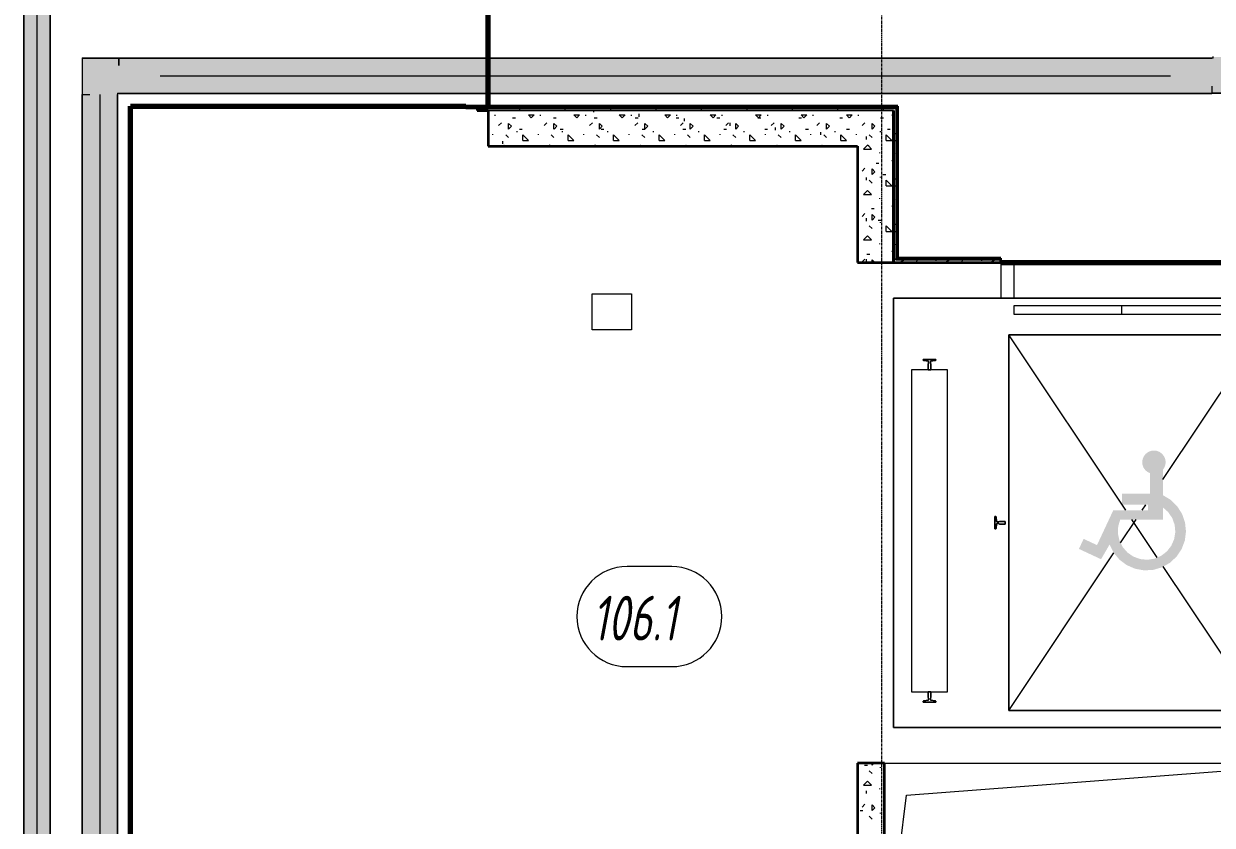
# Model space of a CAD drawing. Header units: millimetres. Extents: x -4948 to 42228, y -4856 to 69378.
# Drawn here: x 25913 to 32556, y 35795 to 40277 of the extents above; entities that cross this region are included whole.
import ezdxf

# ---------------------------------------------------------------- set-up
doc = ezdxf.new("R2010")
doc.units = ezdxf.units.MM
doc.linetypes.add('Линия сетки', pattern=[22.225, 12.7, -3.175, 3.175, -3.175])
doc.linetypes.add('Штрих 3 х 1_5 мм', pattern=[4.5, 3, -1.5])
for name, color, linetype, lineweight in [('A-AREA', 32, 'Continuous', 9), ('A-AREA-IDEN', 2, 'Continuous', 30), ('A-DETL-THIN', 151, 'Continuous', 13), ('A-DOOR', 31, 'Continuous', 13), ('A-FLOR', 192, 'Continuous', 13), ('A-GENM', 13, 'Continuous', 9), ('A-WALL', 113, 'Continuous', 13), ('A-WALL-PATT', 111, 'Continuous', 13), ('E-CABL-TRAY', 211, 'Continuous', 9), ('E-CABL-TRAY-CNTR', 211, 'Continuous', 9), ('I-WALL', 2, 'Continuous', 13), ('Q-SPCQ', 91, 'Continuous', 9), ('S-GRID', 1, 'Continuous', 30)]:
    doc.layers.add(name, color=color, linetype=linetype, lineweight=lineweight)
doc.styles.add('ISOCPEUR_B_I', font='', dxfattribs={"width": 0.7, "height": 250})
doc.styles.get('ISOCPEUR_B_I').set_extended_font_data('ISOCPEUR', italic=True, bold=True)

# ---------------------------------------------------------------- blocks, each defined once
blk = doc.blocks.new('27ELB-RD-AR-0000-BIM_rvt-1-1 этаж отм_ _0_000 лотки')
at = {"layer": 'Q-SPCQ'}
h = blk.add_hatch(color=252, dxfattribs=at)
h.paths.add_polyline_path([(32175.3, 37220.5), (32226.1, 37223.2), (32275, 37237.5), (32319.3, 37262.6), (32356.6, 37297.2), (32385, 37339.5), (32403, 37387.1), (32409.5, 37437.6), (32404.2, 37488.3), (32387.5, 37536.4), (32360.2, 37579.3), (32323.7, 37614.9), (32280.1, 37641.1), (32280.1, 37782.6), (32289.2, 37796.5), (32294.5, 37812.2), (32295.8, 37828.8), (32292.8, 37845.1), (32285.8, 37860.2), (32272.4, 37875.1), (32261.8, 37882.8), (32246.3, 37888.8), (32229.8, 37890.8), (32213.4, 37888.6), (32198, 37882.3), (32184.7, 37872.3), (32174.4, 37859.3), (32167.6, 37844.2), (32164.9, 37827.8), (32166.3, 37811.2), (32171.9, 37795.6), (32181.3, 37781.9), (32193.8, 37770.9), (32208.6, 37763.5), (32208.6, 37649.2), (32052.2, 37649.2), (32052.2, 37587.3), (32196.8, 37587.3), (32196.8, 37556.6), (32003, 37556.6), (31912.1, 37361.7), (31837.3, 37396.6), (31811.1, 37340.5), (31934.8, 37282.8), (31982.2, 37364.9), (32005.1, 37319.4), (32037.7, 37280.4), (32078.5, 37249.9), (32125.2, 37229.6)], flags=0)
h.paths.add_polyline_path([(32193.7, 37279.7), (32153.6, 37283.7), (32115.7, 37297.4), (32082.5, 37320.2), (32056, 37350.5), (32037.8, 37386.4), (32029.1, 37425.7), (32030.5, 37466), (32041.8, 37504.6), (32280.1, 37504.6), (32280.1, 37573), (32310.2, 37546.2), (32332.7, 37512.8), (32346.2, 37474.8), (32349.8, 37434.7), (32343.3, 37395), (32327.2, 37358.1), (32302.4, 37326.3), (32270.5, 37301.8), (32233.5, 37285.9)], flags=0)
at = {"layer": 'A-AREA', "color": 252, "linetype": 'Штрих 3 х 1_5 мм', "lineweight": 70}
for p, q in [((28508.9, 39816.1), (28508.9, 41768.1)), ((26508.9, 19592.1), (26508.9, 39816.1)), ((26508.9, 39816.1), (28383.9, 39816.1)), ((31373.9, 38942.1), (32723.9, 38942.1))]:
    blk.add_line(p, q, dxfattribs=at)
at = {"layer": 'A-AREA-IDEN', "color": 252, "lineweight": 9}
for p, q in [((29534.8, 37242.4), (29284.8, 37242.4)), ((29284.8, 36682.4), (29534.8, 36682.4))]:
    blk.add_line(p, q, dxfattribs=at)
for centre, start, end in [((29284.8, 36962.4), 90, 270), ((29534.8, 36962.4), 270, 90)]:
    blk.add_arc(centre, 280, start, end, dxfattribs=at)
at = {"layer": 'A-DETL-THIN', "color": 252, "lineweight": 9}
for p, q in [((30846.7, 35964), (33173.9, 36142.1)), ((30723.9, 34942.1), (30846.7, 35964))]:
    blk.add_line(p, q, dxfattribs=at)
at = {"layer": 'A-DOOR', "color": 252, "lineweight": 9}
for p, q in [((31448.9, 38740.1), (31448.9, 38927.1)), ((31448.9, 38742.1), (31448.9, 38788.1)), ((32648.9, 38740.1), (31448.9, 38740.1)), ((31448.9, 38652.1), (31448.9, 38702.1)), ((31448.9, 38702.1), (32048.9, 38702.1)), ((32048.9, 38702.1), (32048.9, 38652.1)), ((32048.9, 38702.1), (32648.9, 38702.1)), ((32048.9, 38652.1), (31448.9, 38652.1)), ((32648.9, 38652.1), (32048.9, 38652.1))]:
    blk.add_line(p, q, dxfattribs=at)
at = {"layer": 'A-FLOR', "color": 252, "lineweight": 9}
for p, q in [((28508.9, 41768.1), (28508.9, 39816.1)), ((31373.9, 38942.1), (31373.9, 38742.1)), ((31373.9, 38742.1), (31448.9, 38742.1))]:
    blk.add_line(p, q, dxfattribs=at)
at = {"layer": 'A-GENM', "color": 252}
for p, q in [((30940.9, 38395.8), (30940.9, 38400.1)), ((30940.9, 38400.1), (31010.9, 38400.1)), ((31010.9, 38400.1), (31010.9, 38395.8)), ((30969.9, 38389.9), (30942.9, 38393.2)), ((30968.3, 38374.7), (30970.9, 38377.3)), ((30968.3, 38342.1), (30968.3, 38374.7)), ((30983.4, 38342.1), (30968.3, 38342.1)), ((30970.9, 38377.3), (30970.9, 38388.1)), ((30980.8, 38388.1), (30980.8, 38377.3)), ((30980.8, 38377.3), (30983.4, 38374.7)), ((31008.8, 38393.2), (30981.8, 38389.9)), ((30983.4, 38374.7), (30983.4, 38342.1)), ((31340.9, 37452.1), (31340.9, 37522.1)), ((31340.9, 37522.1), (31345.2, 37522.1)), ((31347.8, 37520), (31351.1, 37493)), ((31351.1, 37481.2), (31347.8, 37454.2)), ((31352.8, 37492), (31363.6, 37492)), ((31363.6, 37482.2), (31352.8, 37482.2)), ((31363.6, 37492), (31366.3, 37494.7)), ((31366.3, 37479.5), (31363.6, 37482.2)), ((31366.3, 37494.7), (31398.9, 37494.7)), ((31398.9, 37479.5), (31366.3, 37479.5)), ((31398.9, 37494.7), (31398.9, 37479.5)), ((31345.2, 37452.1), (31340.9, 37452.1)), ((30968.3, 36509.5), (30968.3, 36542.1)), ((30968.3, 36542.1), (30983.4, 36542.1)), ((30983.4, 36542.1), (30983.4, 36509.5)), ((30940.9, 36484.1), (30940.9, 36488.4)), ((31010.9, 36484.1), (30940.9, 36484.1)), ((30942.9, 36491), (30969.9, 36494.3)), ((30970.9, 36506.8), (30968.3, 36509.5)), ((30970.9, 36496.1), (30970.9, 36506.8)), ((30983.4, 36509.5), (30980.8, 36506.8)), ((30980.8, 36506.8), (30980.8, 36496.1)), ((30981.8, 36494.3), (31008.8, 36491)), ((31010.9, 36488.4), (31010.9, 36484.1))]:
    blk.add_line(p, q, dxfattribs=at)
for centre, radius, start, end in [((30944, 38396.2), 3.19, 187.81419, 250.18581), ((30968.9, 38388.1), 2.02, 0, 60), ((30982.8, 38388.1), 2.02, 120, 180), ((31007.7, 38396.2), 3.19, 289.81419, 352.18581), ((31344.8, 37518.9), 3.19, 19.81419, 82.18581), ((31352.8, 37494), 2.02, 210, 270), ((31352.8, 37480.2), 2.02, 90, 150), ((31344.8, 37455.3), 3.19, 277.81419, 340.18581), ((30944, 36488), 3.19, 109.81419, 172.18581), ((30968.9, 36496.1), 2.02, 300, 0), ((30982.8, 36496.1), 2.02, 180, 240), ((31007.7, 36488), 3.19, 7.81419, 70.18581)]:
    blk.add_arc(centre, radius, start, end, dxfattribs=at)
at = {"layer": 'A-WALL', "color": 252, "lineweight": 9}
for p, q in [((28383.9, 39810.1), (30788.9, 39810.1)), ((30791.9, 39816.1), (30788.9, 39816.1)), ((30791.9, 39810.1), (30788.9, 39810.1)), ((30788.9, 39810.1), (30791.9, 39810.1)), ((30788.9, 39792.1), (30788.9, 39807.1)), ((30788.9, 39807.1), (30788.9, 39792.1)), ((30791.9, 38966.1), (30791.9, 39810.1)), ((30773.9, 39792.1), (28508.9, 39792.1)), ((28508.9, 39792.1), (30773.9, 39792.1)), ((30788.9, 38966.1), (30788.9, 39792.1)), ((30788.9, 39792.1), (30788.9, 38966.1)), ((30788.9, 38960.1), (30773.9, 38960.1)), ((30788.9, 38957.1), (30773.9, 38957.1)), ((30788.9, 38966.1), (30788.9, 38960.1)), ((31373.9, 38957.1), (30788.9, 38957.1)), ((30788.9, 38957.1), (31373.9, 38957.1)), ((30791.9, 38960.1), (30791.9, 38966.1)), ((30791.9, 38966.1), (30797.9, 38966.1)), ((30791.9, 38960.1), (31373.9, 38960.1))]:
    blk.add_line(p, q, dxfattribs=at)
at = {"layer": 'A-WALL-PATT', "color": 252, "linetype": 'Continuous', "lineweight": 9}
for p, q in [((28461, 39810.1), (28467, 39816.1)), ((28498.8, 39801.8), (28504.1, 39807.1)), ((28538.3, 39792.1), (28539.8, 39795.1)), ((28567.1, 39810.1), (28573.1, 39816.1)), ((28575, 39801.8), (28575, 39807.1)), ((28673.2, 39810.1), (28679.2, 39816.1)), ((28687.7, 39792.1), (28680.2, 39807.1)), ((28752.8, 39801.8), (28758.1, 39807.1)), ((28779.2, 39810.1), (28785.2, 39816.1)), ((28792.3, 39792.1), (28793.8, 39795.1)), ((28829, 39801.8), (28829, 39807.1)), ((28885.3, 39810.1), (28891.3, 39816.1)), ((28941.7, 39792.1), (28934.2, 39807.1)), ((28991.4, 39810.1), (28997.4, 39816.1)), ((29006.8, 39801.8), (29012.1, 39807.1)), ((29046.3, 39792.1), (29047.8, 39795.1)), ((29083, 39801.8), (29083, 39807.1)), ((29097.4, 39810.1), (29103.4, 39816.1)), ((29195.7, 39792.1), (29188.2, 39807.1)), ((29203.5, 39810.1), (29209.5, 39816.1)), ((29260.8, 39801.8), (29266.1, 39807.1)), ((29300.3, 39792.1), (29301.8, 39795.1)), ((29309.6, 39810.1), (29315.6, 39816.1)), ((29337, 39801.8), (29337, 39807.1)), ((29415.6, 39810.1), (29421.6, 39816.1)), ((29449.7, 39792.1), (29442.2, 39807.1)), ((29514.8, 39801.8), (29520.1, 39807.1)), ((29521.7, 39810.1), (29527.7, 39816.1)), ((29554.3, 39792.1), (29555.8, 39795.1)), ((29591, 39801.8), (29591, 39807.1)), ((29627.8, 39810.1), (29633.8, 39816.1)), ((29703.7, 39792.1), (29696.2, 39807.1)), ((29733.8, 39810.1), (29739.8, 39816.1)), ((29768.8, 39801.8), (29774.1, 39807.1)), ((29808.3, 39792.1), (29809.8, 39795.1)), ((29839.9, 39810.1), (29845.9, 39816.1)), ((29845, 39801.8), (29845, 39807.1)), ((29946, 39810.1), (29952, 39816.1)), ((29957.7, 39792.1), (29950.2, 39807.1)), ((30022.8, 39801.8), (30028.1, 39807.1)), ((30052, 39810.1), (30058, 39816.1)), ((30062.3, 39792.1), (30063.8, 39795.1)), ((30099, 39801.8), (30099, 39807.1)), ((30158.1, 39810.1), (30164.1, 39816.1)), ((30211.7, 39792.1), (30204.2, 39807.1)), ((30264.2, 39810.1), (30270.2, 39816.1)), ((30276.8, 39801.8), (30282.1, 39807.1)), ((30316.3, 39792.1), (30317.8, 39795.1)), ((30353, 39801.8), (30353, 39807.1)), ((30370.2, 39810.1), (30376.2, 39816.1)), ((30465.7, 39792.1), (30458.2, 39807.1)), ((30476.3, 39810.1), (30482.3, 39816.1)), ((30530.8, 39801.8), (30536.1, 39807.1)), ((30570.3, 39792.1), (30571.8, 39795.1)), ((30582.4, 39810.1), (30588.4, 39816.1)), ((30607, 39801.8), (30607, 39807.1)), ((30688.4, 39810.1), (30694.4, 39816.1)), ((30719.7, 39792.1), (30712.2, 39807.1)), ((30784.8, 39801.8), (30788.9, 39805.9)), ((30791.9, 39807.5), (30797.9, 39813.5)), ((28508.9, 39766.9), (28511.5, 39766.9)), ((28508.9, 39764.2), (28511.6, 39766.9)), ((28547.2, 39762.9), (28547.2, 39766.9)), ((28644.8, 39751), (28660.7, 39751)), ((28749.5, 39751.1), (28733.6, 39767)), ((28733.8, 39766.9), (28765.5, 39766.9)), ((28749.7, 39751.1), (28765.6, 39766.9)), ((28801.2, 39762.9), (28801.2, 39766.9)), ((28873.5, 39751), (28889.3, 39751)), ((29003.5, 39751.1), (28987.6, 39767)), ((28987.8, 39766.9), (29019.5, 39766.9)), ((29003.7, 39751.1), (29019.6, 39766.9)), ((29055.2, 39762.9), (29055.2, 39766.9)), ((29098.9, 39782.7), (29098.9, 39792.1)), ((29102, 39751), (29117.9, 39751)), ((29257.5, 39751.1), (29241.6, 39767)), ((29241.8, 39766.9), (29273.5, 39766.9)), ((29257.7, 39751.1), (29273.6, 39766.9)), ((29309.2, 39762.9), (29309.2, 39766.9)), ((29330.6, 39751), (29346.5, 39751)), ((29352.9, 39757.3), (29352.9, 39773.2)), ((29511.5, 39751.1), (29495.6, 39767)), ((29495.8, 39766.9), (29527.5, 39766.9)), ((29511.7, 39751.1), (29527.6, 39766.9)), ((29559.2, 39751), (29575.1, 39751)), ((29563.2, 39762.9), (29563.2, 39766.9)), ((29606.9, 39731.9), (29606.9, 39747.8)), ((29765.5, 39751.1), (29749.6, 39767)), ((29749.8, 39766.9), (29781.5, 39766.9)), ((29765.7, 39751.1), (29781.6, 39766.9)), ((29787.8, 39751), (29803.7, 39751)), ((29817.2, 39762.9), (29817.2, 39766.9)), ((30019.5, 39751.1), (30003.6, 39767)), ((30003.8, 39766.9), (30035.5, 39766.9)), ((30016.4, 39751), (30032.3, 39751)), ((30019.7, 39751.1), (30035.6, 39766.9)), ((30071.2, 39762.9), (30071.2, 39766.9)), ((30245, 39751), (30260.9, 39751)), ((30273.5, 39751.1), (30257.6, 39767)), ((30257.8, 39766.9), (30289.5, 39766.9)), ((30273.7, 39751.1), (30289.6, 39766.9)), ((30325.2, 39762.9), (30325.2, 39766.9)), ((30473.6, 39751), (30489.5, 39751)), ((30527.5, 39751.1), (30511.6, 39767)), ((30511.7, 39766.9), (30543.5, 39766.9)), ((30527.7, 39751.1), (30543.6, 39766.9)), ((30579.2, 39762.9), (30579.2, 39766.9)), ((30702.2, 39751), (30718.1, 39751)), ((30773.9, 39758.7), (30765.6, 39767)), ((30765.8, 39766.9), (30773.9, 39766.9)), ((28567.1, 39707.4), (28583, 39723.3)), ((28638.4, 39703.5), (28622.5, 39719.3)), ((28622.6, 39687.5), (28622.6, 39719.2)), ((28622.7, 39687.6), (28638.6, 39703.4)), ((28670.2, 39671.6), (28670.2, 39675.6)), ((28683, 39687.5), (28698.8, 39687.5)), ((28821.1, 39707.4), (28837, 39723.3)), ((28892.4, 39703.5), (28876.5, 39719.3)), ((28876.6, 39687.5), (28876.6, 39719.2)), ((28876.7, 39687.6), (28892.6, 39703.4)), ((28911.5, 39687.5), (28927.4, 39687.5)), ((28924.2, 39671.6), (28924.2, 39675.6)), ((29075.1, 39707.4), (29091, 39723.3)), ((29146.4, 39703.5), (29130.5, 39719.3)), ((29130.6, 39687.5), (29130.6, 39719.2)), ((29130.7, 39687.6), (29146.6, 39703.4)), ((29140.2, 39687.5), (29156, 39687.5)), ((29178.2, 39671.6), (29178.2, 39675.6)), ((29329.1, 39707.4), (29345, 39723.3)), ((29368.8, 39687.5), (29384.6, 39687.5)), ((29400.4, 39703.5), (29384.5, 39719.3)), ((29384.6, 39687.5), (29384.6, 39719.2)), ((29384.7, 39687.6), (29400.6, 39703.4)), ((29432.2, 39671.6), (29432.2, 39675.6)), ((29583.1, 39707.4), (29599, 39723.3)), ((29597.3, 39687.5), (29613.2, 39687.5)), ((29654.4, 39703.5), (29638.5, 39719.3)), ((29638.6, 39687.5), (29638.6, 39719.2)), ((29638.7, 39687.6), (29654.6, 39703.4)), ((29686.2, 39671.6), (29686.2, 39675.6)), ((29825.9, 39687.5), (29841.8, 39687.5)), ((29837.1, 39707.4), (29853, 39723.3)), ((29860.9, 39706.6), (29860.9, 39722.4)), ((29908.4, 39703.5), (29892.5, 39719.3)), ((29892.6, 39687.5), (29892.6, 39719.2)), ((29892.7, 39687.6), (29908.6, 39703.4)), ((29940.2, 39671.6), (29940.2, 39675.6)), ((30054.5, 39687.5), (30070.4, 39687.5)), ((30091.1, 39707.4), (30107, 39723.3)), ((30114.9, 39681.2), (30114.9, 39697)), ((30162.4, 39703.5), (30146.5, 39719.3)), ((30146.6, 39687.5), (30146.6, 39719.2)), ((30146.7, 39687.6), (30162.6, 39703.4)), ((30194.2, 39671.6), (30194.2, 39675.6)), ((30283.1, 39687.5), (30299, 39687.5)), ((30345.1, 39707.4), (30361, 39723.3)), ((30368.9, 39655.7), (30368.9, 39671.6)), ((30416.4, 39703.5), (30400.5, 39719.3)), ((30400.6, 39687.5), (30400.6, 39719.2)), ((30400.7, 39687.6), (30416.6, 39703.4)), ((30448.2, 39671.6), (30448.2, 39675.6)), ((30511.7, 39687.5), (30527.6, 39687.5)), ((30599.1, 39707.4), (30615, 39723.3)), ((30670.4, 39703.5), (30654.5, 39719.3)), ((30654.6, 39687.5), (30654.6, 39719.2)), ((30654.7, 39687.6), (30670.6, 39703.4)), ((30702.2, 39671.6), (30702.2, 39675.6)), ((30740.3, 39687.5), (30756.2, 39687.5)), ((30784.9, 39661.9), (30773.9, 39667.5)), ((30791.9, 39701.4), (30797.9, 39707.4)), ((28535.3, 39655.7), (28535.3, 39659.7)), ((28590.7, 39592.1), (28597.4, 39598.8)), ((28590.9, 39604.9), (28590.9, 39620.8)), ((28604.1, 39592.1), (28597.4, 39598.8)), ((28622.5, 39640), (28606.6, 39655.8)), ((28702, 39624), (28702, 39655.7)), ((28733.7, 39624), (28702, 39655.7)), ((28702, 39624), (28733.8, 39624)), ((28789.3, 39655.7), (28789.3, 39659.7)), ((28844.7, 39592.1), (28851.4, 39598.8)), ((28844.9, 39592.1), (28844.9, 39595.4)), ((28858.1, 39592.1), (28851.4, 39598.8)), ((28876.5, 39640), (28860.6, 39655.8)), ((28956, 39624), (28956, 39655.7)), ((28987.7, 39624), (28956, 39655.7)), ((28956, 39624), (28987.8, 39624)), ((29043.3, 39655.7), (29043.3, 39659.7)), ((29098.7, 39592.1), (29105.4, 39598.8)), ((29112.1, 39592.1), (29105.4, 39598.8)), ((29130.5, 39640), (29114.6, 39655.8)), ((29210, 39624), (29210, 39655.7)), ((29241.7, 39624), (29210, 39655.7)), ((29210, 39624), (29241.8, 39624)), ((29297.3, 39655.7), (29297.3, 39659.7)), ((29352.7, 39592.1), (29359.4, 39598.8)), ((29366.1, 39592.1), (29359.4, 39598.8)), ((29384.5, 39640), (29368.6, 39655.8)), ((29464, 39624), (29464, 39655.7)), ((29495.7, 39624), (29464, 39655.7)), ((29464, 39624), (29495.8, 39624)), ((29551.3, 39655.7), (29551.3, 39659.7)), ((29606.7, 39592.1), (29613.4, 39598.8)), ((29620.1, 39592.1), (29613.4, 39598.8)), ((29638.5, 39640), (29622.6, 39655.8)), ((29718, 39624), (29718, 39655.7)), ((29749.7, 39624), (29718, 39655.7)), ((29718, 39624), (29749.8, 39624)), ((29805.3, 39655.7), (29805.3, 39659.7)), ((29860.7, 39592.1), (29867.4, 39598.8)), ((29874.1, 39592.1), (29867.4, 39598.8)), ((29892.5, 39640), (29876.6, 39655.8)), ((29972, 39624), (29972, 39655.7)), ((30003.7, 39624), (29972, 39655.7)), ((29972, 39624), (30003.8, 39624)), ((30059.3, 39655.7), (30059.3, 39659.7)), ((30114.7, 39592.1), (30121.4, 39598.8)), ((30128.1, 39592.1), (30121.4, 39598.8)), ((30146.5, 39640), (30130.6, 39655.8)), ((30226, 39624), (30226, 39655.7)), ((30257.7, 39624), (30226, 39655.7)), ((30226, 39624), (30257.8, 39624)), ((30313.3, 39655.7), (30313.3, 39659.7)), ((30368.7, 39592.1), (30375.4, 39598.8)), ((30382.1, 39592.1), (30375.4, 39598.8)), ((30400.5, 39640), (30384.6, 39655.8)), ((30480, 39624), (30480, 39655.7)), ((30511.7, 39624), (30480, 39655.7)), ((30480, 39624), (30511.7, 39624)), ((30567.3, 39655.7), (30567.3, 39659.7)), ((30622.7, 39592.1), (30629.4, 39598.8)), ((30622.9, 39630.3), (30622.9, 39646.2)), ((30636.1, 39592.1), (30629.4, 39598.8)), ((30654.5, 39640), (30638.6, 39655.8)), ((30734, 39624), (30734, 39655.7)), ((30765.7, 39624), (30734, 39655.7)), ((30734, 39624), (30765.8, 39624)), ((30773.9, 39624), (30788.9, 39624)), ((30791.9, 39595.3), (30797.9, 39601.3)), ((30607, 39576.3), (30622.7, 39592.1)), ((30607, 39576.4), (30651.9, 39576.4)), ((30651.9, 39576.3), (30636.1, 39592.1)), ((30698.3, 39552.6), (30698.3, 39556.5)), ((30784.8, 39547.8), (30788.9, 39551.9)), ((30579.2, 39508.9), (30579.2, 39512.9)), ((30599.1, 39453.4), (30615, 39469.3)), ((30670.4, 39449.5), (30654.5, 39465.3)), ((30654.6, 39433.5), (30654.6, 39465.3)), ((30676.8, 39497), (30692.7, 39497)), ((30773.9, 39504.7), (30765.6, 39513)), ((30765.8, 39512.9), (30773.9, 39512.9)), ((30791.9, 39489.3), (30797.9, 39495.3)), ((30622.9, 39401.8), (30622.9, 39417.6)), ((30654.5, 39386), (30638.6, 39401.8)), ((30654.7, 39433.6), (30670.6, 39449.4)), ((30702.2, 39417.6), (30702.2, 39421.6)), ((30715, 39433.5), (30730.8, 39433.5)), ((30734, 39370), (30734, 39401.8)), ((30765.7, 39370), (30734, 39401.7)), ((30784.9, 39407.9), (30773.9, 39413.5)), ((30607, 39322.3), (30629.4, 39344.8)), ((30651.9, 39322.3), (30629.4, 39344.8)), ((30734, 39370), (30765.8, 39370)), ((30773.9, 39370), (30788.9, 39370)), ((30791.9, 39383.2), (30797.9, 39389.2)), ((30607, 39322.4), (30651.9, 39322.4)), ((30698.3, 39298.6), (30698.3, 39302.5)), ((30784.8, 39293.8), (30788.9, 39297.9)), ((30791.9, 39277.1), (30797.9, 39283.1)), ((30579.2, 39254.9), (30579.2, 39258.9)), ((30599.1, 39199.4), (30615, 39215.3)), ((30651.5, 39243), (30667.3, 39243)), ((30670.4, 39195.5), (30654.5, 39211.3)), ((30654.6, 39179.5), (30654.6, 39211.3)), ((30773.9, 39250.7), (30765.6, 39259)), ((30765.8, 39258.9), (30773.9, 39258.9)), ((30622.9, 39173.2), (30622.9, 39189)), ((30654.5, 39132), (30638.6, 39147.8)), ((30654.7, 39179.6), (30670.6, 39195.4)), ((30689.5, 39179.5), (30705.4, 39179.5)), ((30702.2, 39163.6), (30702.2, 39167.6)), ((30734, 39116), (30734, 39147.8)), ((30765.7, 39116), (30734, 39147.7)), ((30784.9, 39153.9), (30773.9, 39159.5)), ((30791.9, 39171.1), (30797.9, 39177.1)), ((30607, 39068.3), (30629.4, 39090.8)), ((30607, 39068.4), (30651.9, 39068.4)), ((30651.9, 39068.3), (30629.4, 39090.8)), ((30734, 39116), (30765.8, 39116)), ((30773.9, 39116), (30788.9, 39116)), ((30791.9, 39065), (30797.9, 39071)), ((30579.2, 39000.9), (30579.2, 39004.9)), ((30698.3, 39044.6), (30698.3, 39048.5)), ((30773.9, 38996.7), (30765.6, 39005)), ((30765.8, 39004.9), (30773.9, 39004.9)), ((30784.8, 39039.8), (30788.9, 39043.9)), ((30599.1, 38945.4), (30615, 38961.3)), ((30622.9, 38944.6), (30622.9, 38960.4)), ((30626, 38989), (30641.9, 38989)), ((30669.7, 38942.1), (30654.5, 38957.3)), ((30654.6, 38942.1), (30654.6, 38957.3)), ((30793, 38960.1), (30799, 38966.1)), ((30805.5, 38942.1), (30835.5, 38957.1)), ((30899.1, 38960.1), (30905.1, 38966.1)), ((30901, 38942.1), (30908.5, 38957.1)), ((31005.1, 38960.1), (31011.1, 38966.1)), ((31013.4, 38950.9), (31013.4, 38957.1)), ((31059.5, 38942.1), (31089.5, 38957.1)), ((31111.2, 38960.1), (31117.2, 38966.1)), ((31155, 38942.1), (31162.5, 38957.1)), ((31217.3, 38960.1), (31223.3, 38966.1)), ((31267.4, 38950.9), (31267.4, 38957.1)), ((31313.5, 38942.1), (31343.5, 38957.1)), ((31323.3, 38960.1), (31329.3, 38966.1)), ((30654.6, 36131.5), (30654.6, 36142.1)), ((30654.7, 36131.6), (30665.2, 36142.1)), ((30613.3, 36131.5), (30629.2, 36131.5)), ((30654.5, 36084), (30638.6, 36099.8)), ((30702.2, 36115.6), (30702.2, 36119.6)), ((30607, 36020.4), (30629.4, 36042.8)), ((30607, 36020.4), (30651.9, 36020.4)), ((30651.9, 36020.4), (30629.4, 36042.8)), ((30579.2, 35952.9), (30579.2, 35956.9)), ((30622.9, 35972.7), (30622.9, 35988.6)), ((30698.3, 35996.6), (30698.3, 36000.5)), ((30588, 35877.5), (30603.8, 35877.5)), ((30599.1, 35897.4), (30615, 35913.3)), ((30670.4, 35893.5), (30654.5, 35909.3)), ((30654.6, 35877.5), (30654.6, 35909.2)), ((30654.7, 35877.6), (30670.6, 35893.4)), ((30654.5, 35830), (30638.6, 35845.8)), ((30702.2, 35861.6), (30702.2, 35865.6))]:
    blk.add_line(p, q, dxfattribs=at)
at = {"layer": 'I-WALL', "color": 252, "lineweight": 35}
for p, q in [((30788.9, 39816.1), (28383.9, 39816.1)), ((28383.9, 39816.1), (28383.9, 39807.1)), ((28383.9, 39807.1), (30788.9, 39807.1)), ((30788.9, 39807.1), (28446.4, 39807.1)), ((28446.4, 39807.1), (28446.4, 39792.1)), ((30791.9, 39816.1), (30788.9, 39816.1)), ((30797.9, 39816.1), (30791.9, 39816.1)), ((30797.9, 38966.1), (30797.9, 39816.1)), ((28446.4, 39792.1), (28508.9, 39792.1)), ((28508.9, 39792.1), (28508.9, 39592.1)), ((30773.9, 39592.1), (30773.9, 39792.1)), ((30773.9, 39792.1), (30773.9, 38960.1)), ((28508.9, 39592.1), (30573.9, 39592.1)), ((30573.9, 39592.1), (30573.9, 38942.1)), ((30773.9, 38942.1), (30773.9, 39592.1)), ((30573.9, 38942.1), (30773.9, 38942.1)), ((30773.9, 38960.1), (30773.9, 38957.1)), ((30773.9, 38957.1), (30773.9, 38942.1)), ((30773.9, 38942.1), (30788.9, 38942.1)), ((30788.9, 38942.1), (31373.9, 38942.1)), ((31373.9, 38966.1), (30797.9, 38966.1)), ((31373.9, 38957.1), (31373.9, 38966.1)), ((31373.9, 38942.1), (31373.9, 38957.1)), ((30723.9, 36142.1), (30573.9, 36142.1)), ((30573.9, 36142.1), (30573.9, 34892.1)), ((30723.9, 34892.1), (30723.9, 36142.1))]:
    blk.add_line(p, q, dxfattribs=at)
at = {"layer": 'Q-SPCQ', "color": 252}
for p, q in [((30773.9, 38742.1), (30773.9, 36342.1)), ((33323.9, 38742.1), (30773.9, 38742.1)), ((33323.9, 38742.1), (30773.9, 38742.1)), ((30773.9, 38742.1), (30773.9, 36342.1)), ((32072.5, 37556.6), (31418.9, 38537.1)), ((31418.9, 38537.1), (32818.9, 38537.1)), ((31418.9, 36437.1), (31418.9, 38537.1)), ((32818.9, 38537.1), (31418.9, 38537.1)), ((31418.9, 38537.1), (31418.9, 36437.1)), ((32280.1, 37728.9), (32818.9, 38537.1)), ((31010.9, 38400.1), (30940.9, 38400.1)), ((30940.9, 38400.1), (30940.9, 38395.8)), ((31010.9, 38395.8), (31010.9, 38400.1)), ((30968.3, 38342.1), (30875.9, 38342.1)), ((30875.9, 38342.1), (30875.9, 36542.1)), ((30942.9, 38393.2), (30969.9, 38389.9)), ((30970.9, 38377.3), (30968.3, 38374.7)), ((30968.3, 38374.7), (30968.3, 38342.1)), ((30968.3, 38342.1), (30983.4, 38342.1)), ((30970.9, 38388.1), (30970.9, 38377.3)), ((30980.8, 38377.3), (30980.8, 38388.1)), ((30983.4, 38374.7), (30980.8, 38377.3)), ((30981.8, 38389.9), (31008.8, 38393.2)), ((30983.4, 38342.1), (30983.4, 38374.7)), ((31075.9, 38342.1), (30983.4, 38342.1)), ((31075.9, 36542.1), (31075.9, 38342.1)), ((32165.2, 37556.6), (32185.6, 37587.3)), ((31345.2, 37522.1), (31340.9, 37522.1)), ((31340.9, 37522.1), (31340.9, 37452.1)), ((31351.1, 37493), (31347.8, 37520)), ((31347.8, 37454.2), (31351.1, 37481.2)), ((31363.6, 37492), (31352.8, 37492)), ((31352.8, 37482.2), (31363.6, 37482.2)), ((31366.3, 37494.7), (31363.6, 37492)), ((31363.6, 37482.2), (31366.3, 37479.5)), ((31398.9, 37494.7), (31366.3, 37494.7)), ((31366.3, 37479.5), (31398.9, 37479.5)), ((31398.9, 37479.5), (31398.9, 37494.7)), ((32043.8, 37374.5), (32130.6, 37504.6)), ((32248.7, 37292.4), (32107.2, 37504.6)), ((31340.9, 37452.1), (31345.2, 37452.1)), ((31418.9, 36437.1), (32006.2, 37318.1)), ((32818.9, 36437.1), (32282.4, 37241.7)), ((30875.9, 36542.1), (30968.3, 36542.1)), ((30983.4, 36542.1), (30968.3, 36542.1)), ((30968.3, 36542.1), (30968.3, 36509.5)), ((30983.4, 36509.5), (30983.4, 36542.1)), ((30983.4, 36542.1), (31075.9, 36542.1)), ((30940.9, 36488.4), (30940.9, 36484.1)), ((30940.9, 36484.1), (31010.9, 36484.1)), ((30969.9, 36494.3), (30942.9, 36491)), ((30968.3, 36509.5), (30970.9, 36506.8)), ((30970.9, 36506.8), (30970.9, 36496.1)), ((30980.8, 36506.8), (30983.4, 36509.5)), ((30980.8, 36496.1), (30980.8, 36506.8)), ((31008.8, 36491), (30981.8, 36494.3)), ((31010.9, 36484.1), (31010.9, 36488.4)), ((32818.9, 36437.1), (31418.9, 36437.1)), ((31418.9, 36437.1), (32818.9, 36437.1)), ((30773.9, 36342.1), (33323.9, 36342.1)), ((30773.9, 36342.1), (33323.9, 36342.1))]:
    blk.add_line(p, q, dxfattribs=at)
for centre, radius, start, end in [((30944, 38396.2), 3.19, 187.81419, 250.18581), ((30968.9, 38388.1), 2.02, 0, 60), ((30982.8, 38388.1), 2.02, 120, 180), ((31007.7, 38396.2), 3.19, 289.81419, 352.18581), ((31344.8, 37518.9), 3.19, 19.81419, 82.18581), ((31352.8, 37494), 2.02, 210, 270), ((31352.8, 37480.2), 2.02, 90, 150), ((31344.8, 37455.3), 3.19, 277.81419, 340.18581), ((30944, 36488), 3.19, 109.81419, 172.18581), ((30968.9, 36496.1), 2.02, 300, 0), ((30982.8, 36496.1), 2.02, 180, 240), ((31007.7, 36488), 3.19, 7.81419, 70.18581)]:
    blk.add_arc(centre, radius, start, end, dxfattribs=at)
at = {"layer": 'A-AREA-IDEN', "color": 252, "style": 'ISOCPEUR_B_I', "width": 0.7}
blk.add_text('106.1', height=250, dxfattribs=at).set_placement((29089.9, 36828.5))
blk = doc.blocks.new('27ELB-RD-KR2-0000-BIM_rvt-1-1 этаж отм_ _0_000 лотки')
at = {"layer": 'A-FLOR', "color": 252, "lineweight": 15}
for p, q in [((29089.4, 38766.3), (29309.4, 38766.3)), ((29089.4, 38566.3), (29089.4, 38766.3)), ((29309.4, 38766.3), (29309.4, 38566.3)), ((30773.9, 36342.1), (30773.9, 38742.1)), ((30773.9, 38742.1), (31373.9, 38742.1)), ((29309.4, 38566.3), (29089.4, 38566.3)), ((33323.9, 36342.1), (30773.9, 36342.1)), ((30723.9, 36142.1), (33323.9, 36142.1))]:
    blk.add_line(p, q, dxfattribs=at)
at = {"layer": 'S-GRID', "color": 252, "linetype": 'Линия сетки', "lineweight": 9}
blk.add_line((30708.9, -4856.4), (30708.9, 68377.9), dxfattribs=at)
blk = doc.blocks.new('СКС-Угол горизонтальный CPO 45-S5-Combitech-DKC - СКС-Угол горизонтальный CPO 45-S5-Combitech-DKC-V190-1 этаж отм_ _0_000 лотки')
at = {"layer": 'E-CABL-TRAY', "lineweight": 13}
for points in [[(100, 105), (97.5, 105), (97.5, -97.5), (-105, -97.5), (-105, -100), (100, -100), (100, 44.6)], [(-97.5, 105), (-97.5, 97.5), (-105, 97.5), (-105, -97.5), (97.5, -97.5), (97.5, 105)], [(-100, 105), (-100, 100), (-105, 100), (-105, 97.5), (-97.5, 97.5), (-97.5, 105)]]:
    blk.add_hatch(color=20, dxfattribs=at).paths.add_polyline_path(points, flags=0)
at = {"layer": 'E-CABL-TRAY', "color": 10}
for p, q in [((-105, 97.5), (-105, 100)), ((-105, 100), (-100, 100)), ((-97.5, 97.5), (-105, 97.5)), ((-97.5, 105), (-100, 105)), ((-100, 105), (-100, 100)), ((-97.5, 97.5), (-97.5, 105)), ((100, 105), (97.5, 105)), ((97.5, 105), (97.5, -97.5)), ((100, -100), (100, 105)), ((-105, -97.5), (-105, -58)), ((-105, -100), (-105, -97.5)), ((97.5, -97.5), (-105, -97.5)), ((100, -100), (-105, -100))]:
    blk.add_line(p, q, dxfattribs=at)
blk = doc.blocks.new('СКС-Соединитель 1-S5-Combitech-DKC-не для заказа - СКС-Соединитель 1-S5-Combitech-DKC-не для заказа-V187-1 этаж отм_ _0_000 лотки')
at = {"layer": 'E-CABL-TRAY', "lineweight": 13}
for points in [[(-1.2, 115), (-1.2, 0), (0, 0), (0, 115)], [(-115, 1.2), (-115, 0), (0, 0), (0, 1.2), (-5, 1.2)]]:
    blk.add_hatch(color=20, dxfattribs=at).paths.add_polyline_path(points, flags=0)
blk = doc.blocks.new('СКС-Соединитель 1-S5-Combitech-DKC-не для заказа - СКС-Соединитель 1-S5-Combitech-DKC-не для заказа-V188-1 этаж отм_ _0_000 лотки')
at = {"layer": 'E-CABL-TRAY', "lineweight": 13}
for points in [[(0, 0), (1.2, 0), (1.2, 115), (0, 115), (0, 2.5)], [(-115, -1.2), (0, -1.2), (0, 0), (-115, 0)]]:
    blk.add_hatch(color=20, dxfattribs=at).paths.add_polyline_path(points, flags=0)
blk = doc.blocks.new('СКС-Угол горизонтальный CPO 45-S5-Combitech-DKC - СКС-Угол горизонтальный CPO 45-S5-Combitech-DKC-836676-1 этаж отм_ _0_000 лотки')
at = {"layer": 'E-CABL-TRAY', "lineweight": 13}
for points in [[(-105, -100), (100, -100), (100, 105), (97.5, 105), (97.5, -97.5), (-105, -97.5)], [(-105, -97.5), (97.5, -97.5), (97.5, 105), (-97.5, 105), (-97.5, 97.5), (-105, 97.5)], [(-105, 97.5), (-97.5, 97.5), (-97.5, 105), (-100, 105), (-100, 100), (-105, 100)]]:
    blk.add_hatch(color=20, dxfattribs=at).paths.add_polyline_path(points, flags=0)
at = {"layer": 'E-CABL-TRAY', "color": 10}
for p, q in [((-105, 97.5), (-105, 100)), ((-105, 100), (-100, 100)), ((-97.5, 97.5), (-105, 97.5)), ((-97.5, 105), (-100, 105)), ((-100, 105), (-100, 100)), ((-97.5, 97.5), (-97.5, 105)), ((100, 105), (97.5, 105)), ((97.5, 105), (97.5, -97.5)), ((100, -100), (100, 105)), ((-105, -100), (-105, -97.5)), ((97.5, -97.5), (-105, -97.5)), ((100, -100), (-105, -100))]:
    blk.add_line(p, q, dxfattribs=at)

msp = doc.modelspace()

# ---------------------------------------------------------------- hatches: boundary and pattern name
at = {"layer": 'E-CABL-TRAY', "lineweight": 5}
for color, points in [(3, [(25912.7, 31222.1), (25915.3, 31222.1), (25915.3, 54233), (25912.7, 54233), (25912.7, 31277.3)]), (3, [(25915.3, 31222.1), (26060.2, 31222.1), (26060.2, 54233), (25915.3, 54233), (25915.3, 31277.3)]), (3, [(26060.2, 31222.1), (26062.7, 31222.1), (26062.7, 54233), (26060.2, 54233), (26060.2, 31277.3)]), (1, [(32272.4, 40083.6), (32554.3, 40083.6), (32554.3, 40086.1), (26444.3, 40086.1), (26444.3, 40083.6), (30910.8, 40083.6)]), (1, [(29549.3, 39888.7), (32554.3, 39888.7), (32554.3, 40083.6), (26444.3, 40083.6), (26444.3, 39888.7), (26826.3, 39888.7)]), (1, [(26239.3, 30647.1), (26241.8, 30647.1), (26241.8, 39881.1), (26239.3, 39881.1), (26239.3, 31277.3)]), (1, [(26241.8, 30647.1), (26436.7, 30647.1), (26436.7, 39881.1), (26241.8, 39881.1), (26241.8, 31277.3)]), (1, [(26436.7, 30647.1), (26439.3, 30647.1), (26439.3, 39881.1), (26436.7, 39881.1), (26436.7, 31277.3)]), (1, [(32272.4, 39886.1), (32554.3, 39886.1), (32554.3, 39888.7), (26444.3, 39888.7), (26444.3, 39886.1), (30910.8, 39886.1)])]:
    msp.add_hatch(color=color, dxfattribs=at).paths.add_polyline_path(points, flags=0)

# ---------------------------------------------------------------- linework, layer by layer
at = {"layer": 'E-CABL-TRAY', "color": 90}
for p, q in [((25912.7, 31222.1), (25912.7, 54233)), ((25915.3, 31222.1), (25915.3, 54233)), ((26060.2, 31222.1), (26060.2, 54233)), ((26062.7, 31222.1), (26062.7, 54233))]:
    msp.add_line(p, q, dxfattribs=at)
at = {"layer": 'E-CABL-TRAY', "color": 10}
for p, q in [((26444.3, 40044.1), (26444.3, 40086.1)), ((26444.3, 40086.1), (32554.3, 40086.1)), ((26444.3, 40083.6), (32554.3, 40083.6)), ((32554.3, 40086.1), (32554.3, 40083.6)), ((32554.3, 39928.1), (32554.3, 39886.1)), ((26239.3, 39881.1), (26281.3, 39881.1)), ((26239.3, 30647.1), (26239.3, 39881.1)), ((26241.8, 30647.1), (26241.8, 39881.1)), ((26436.7, 39881.1), (26439.3, 39881.1)), ((26436.7, 30647.1), (26436.7, 39881.1)), ((26439.3, 30647.1), (26439.3, 39881.1)), ((26444.3, 39886.1), (26444.3, 39888.7)), ((26444.3, 39888.7), (32554.3, 39888.7)), ((26444.3, 39886.1), (32554.3, 39886.1))]:
    msp.add_line(p, q, dxfattribs=at)
at = {"layer": 'E-CABL-TRAY-CNTR', "color": 90}
msp.add_line((25987.7, 31469.2), (25987.7, 54233), dxfattribs=at)
at = {"layer": 'E-CABL-TRAY-CNTR', "color": 10}
for p, q in [((26674.7, 39986.1), (32323.8, 39986.1)), ((26339.3, 30877.5), (26339.3, 39881.1))]:
    msp.add_line(p, q, dxfattribs=at)

# ---------------------------------------------------------------- block references
at = {"lineweight": 5}
for name in ['27ELB-RD-KR2-0000-BIM_rvt-1-1 этаж отм_ _0_000 лотки', '27ELB-RD-AR-0000-BIM_rvt-1-1 этаж отм_ _0_000 лотки']:
    msp.add_blockref(name, (0, 0), dxfattribs=at)
at = {"layer": 'E-CABL-TRAY', "color": 10}
for name, p in [('СКС-Соединитель 1-S5-Combitech-DKC-не для заказа - СКС-Соединитель 1-S5-Combitech-DKC-не для заказа-V187-1 этаж отм_ _0_000 лотки', (32559.3, 40086.1)), ('СКС-Угол горизонтальный CPO 45-S5-Combitech-DKC - СКС-Угол горизонтальный CPO 45-S5-Combitech-DKC-836676-1 этаж отм_ _0_000 лотки', (32659.3, 39986.1))]:
    msp.add_blockref(name, p, dxfattribs=at)
at = {"layer": 'E-CABL-TRAY', "color": 10, "rotation": 180}
for name, p in [('СКС-Соединитель 1-S5-Combitech-DKC-не для заказа - СКС-Соединитель 1-S5-Combitech-DKC-не для заказа-V188-1 этаж отм_ _0_000 лотки', (26239.3, 40086.1)), ('СКС-Угол горизонтальный CPO 45-S5-Combitech-DKC - СКС-Угол горизонтальный CPO 45-S5-Combitech-DKC-V190-1 этаж отм_ _0_000 лотки', (26339.3, 39986.1)), ('СКС-Соединитель 1-S5-Combitech-DKC-не для заказа - СКС-Соединитель 1-S5-Combitech-DKC-не для заказа-V187-1 этаж отм_ _0_000 лотки', (26439.3, 39886.1))]:
    msp.add_blockref(name, p, dxfattribs=at)

doc.saveas('drawing.dxf')
